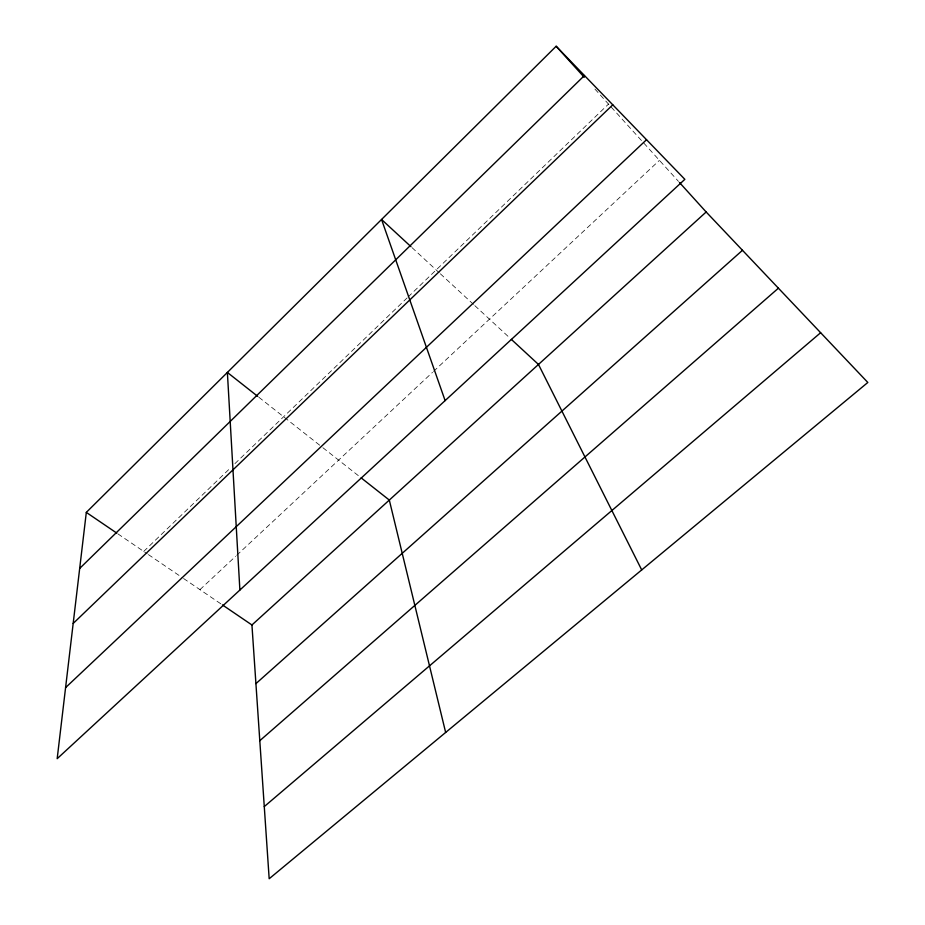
<?xml version="1.0" encoding="UTF-8"?>
<svg xmlns="http://www.w3.org/2000/svg" width="925" height="925" viewBox="0 0 925 925"><rect width="100%" height="100%" fill="white"/><g stroke="black" fill="none" stroke-linecap="round" stroke-linejoin="round"><path stroke-width="0.69" stroke-dasharray="4.62 3.47" d="M143.722 551.416L230.764 467.634M234.915 463.645L407.116 297.908M408.156 296.913L608.5 104.086M199.962 589.641L235.678 556.283M236.719 555.301L432.495 372.382M433.547 371.399L659.421 160.349M117.949 533.898L147.237 553.809M148.405 554.607L182.387 577.697M183.555 578.495L221.225 604.094M258.873 397.264L321.773 446.844M322.894 447.723L360.022 476.976M412.018 247.623L439.306 272.84M440.358 273.8L473.785 304.683M474.826 305.655L510.311 338.434M594.937 89.089L678.499 181.427"/><path stroke-width="1.39" d="M86.314 512.392L57.177 758.685L684.847 179.334L556.156 46.25L86.314 512.392L116.77 533.101M79.689 568.424L584.45 75.503M73.179 623.45L612.789 104.814M65.582 687.622L646.54 139.721M251.935 624.976L706.157 211.987L867.823 382.476L269.175 878.75L251.935 624.976L222.405 604.904M255.924 683.621L742.474 250.293M259.798 740.694L778.411 288.184M264.272 806.588L820.637 332.722M257.751 396.386L227.377 372.44L239.887 590.046M361.143 477.867L389.309 500.067L445.653 732.461M410.966 246.651L381.551 219.479L445.122 400.606M511.352 339.394L538.477 364.45L641.707 569.927M556.156 46.25L584.265 77.307M679.447 182.479L706.157 211.987"/></g></svg>
